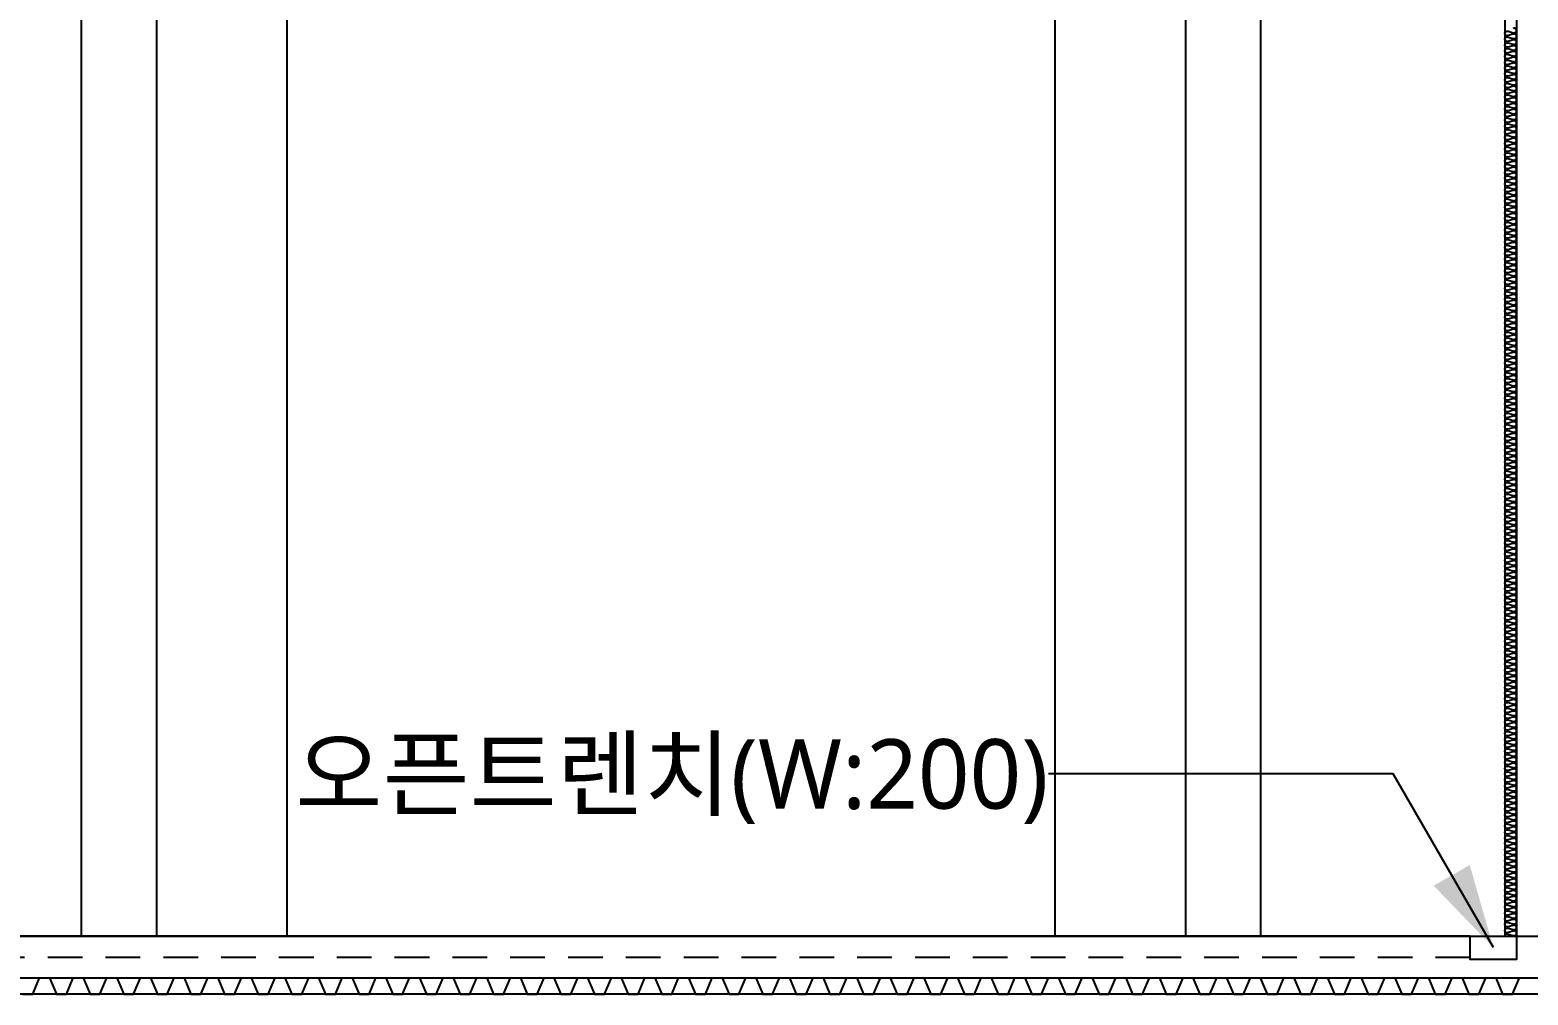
# Model space of a CAD drawing. Header units: millimetres. Extents: x 0 to 244676, y -5263 to 84354.
# Drawn here: x 159173 to 165650, y 58225 to 62394 of the extents above; entities that cross this region are included whole.
import ezdxf
from ezdxf.enums import TextEntityAlignment as Align

# ---------------------------------------------------------------- set-up
doc = ezdxf.new("R2010")
doc.units = ezdxf.units.MM
doc.header["$LTSCALE"] = 100
doc.header["$MEASUREMENT"] = 0
doc.linetypes.add('CENTER', pattern=[2, 1.25, -0.25, 0.25, -0.25])
doc.linetypes.add('HID', pattern=[2.5, 1.5, -1])
for name, color, linetype in [('251', 251, 'CONTINUOUS'), ('CEN(ST)', 1, 'CENTER'), ('CON', 2, 'CONTINUOUS'), ('ELE-6', 8, 'CONTINUOUS'), ('FIN', 8, 'CONTINUOUS'), ('FIN(패널-200글라스울)', 4, 'CONTINUOUS'), ('HAT-252', 252, 'CONTINUOUS'), ('INS', 5, 'BATTING'), ('LED', 7, 'CONTINUOUS'), ('TEXT(MIN)', 7, 'CONTINUOUS'), ('wire-meshes', 1, 'CONTINUOUS'), ('배수판', 5, 'CONTINUOUS')]:
    doc.layers.add(name, color=color, linetype=linetype)
doc.styles.add('나눔바른고딕', font='NanumBarunGothic.ttf')
doc.linetypes.add('BATTING', pattern='A,0.0001,-0.1,[134,ltypeshp.shx,S=0.1,R=0,X=-0.1,Y=0],-0.2,[134,ltypeshp.shx,S=0.1,R=180,X=0.1,Y=0],-0.1', length=0.4001)

msp = doc.modelspace()

# ---------------------------------------------------------------- hatches: boundary and pattern name
at = {"layer": 'HAT-252', "ltscale": 10000}
h = msp.add_hatch(dxfattribs=at)
h.set_pattern_fill('ANSI37', color=256, scale=3000)
edge = h.paths.add_edge_path()
edge.add_line((216500, 67229), (216500, 53009))
edge.add_line((216500, 53009), (143300, 53009))
edge.add_line((143300, 53009), (143300, 56569))
edge.add_line((143300, 56569), (153934.6, 56569))
edge.add_line((153934.6, 56569), (154685.2, 57869))
edge.add_line((154685.2, 57869), (180663, 57869))
edge.add_line((180663, 57869), (181240.4, 56869))
edge.add_line((181240.4, 56869), (195468.4, 56869))
edge.add_line((195468.4, 56869), (196565.4, 54969))
edge.add_line((196565.4, 54969), (198700, 54969))
edge.add_line((198700, 54969), (198700, 55029))
edge.add_line((198700, 55029), (198600, 55029))
edge.add_line((198600, 55029), (198600, 57229))
edge.add_line((198600, 57229), (198035, 57229))
edge.add_line((198035, 57229), (198035, 66544))
edge.add_line((198035, 66544), (199000, 66544))
edge.add_line((199000, 66544), (199000, 66579))
edge.add_line((199000, 66579), (200641, 66579))
edge.add_line((200641, 66579), (200641, 66573))
edge.add_line((200641, 66573), (200703, 66573))
edge.add_arc((200703, 66561), 12, 0, 90, ccw=False)
edge.add_line((200715, 66561), (200715, 65897))
edge.add_arc((200733, 65897), 18, 180, 270)
edge.add_line((200733, 65879), (200967, 65879))
edge.add_arc((200967, 65897), 18, 270, 360)
edge.add_line((200985, 65897), (200985, 66561))
edge.add_arc((200997, 66561), 12, 90, 180, ccw=False)
edge.add_line((200997, 66573), (201059, 66573))
edge.add_line((201059, 66573), (201059, 66579))
edge.add_line((201059, 66579), (203891, 66579))
edge.add_line((203891, 66579), (203891, 66573))
edge.add_line((203891, 66573), (203953, 66573))
edge.add_arc((203953, 66561), 12, 0, 90, ccw=False)
edge.add_line((203965, 66561), (203965, 65897))
edge.add_arc((203983, 65897), 18, 180, 270)
edge.add_line((203983, 65879), (204217, 65879))
edge.add_arc((204217, 65897), 18, 270, 360)
edge.add_line((204235, 65897), (204235, 66561))
edge.add_arc((204247, 66561), 12, 90, 180, ccw=False)
edge.add_line((204247, 66573), (204309, 66573))
edge.add_line((204309, 66573), (204309, 66579))
edge.add_line((204309, 66579), (207141, 66579))
edge.add_line((207141, 66579), (207141, 66573))
edge.add_line((207141, 66573), (207203, 66573))
edge.add_arc((207203, 66561), 12, 0, 90, ccw=False)
edge.add_line((207215, 66561), (207215, 65897))
edge.add_arc((207233, 65897), 18, 180, 270)
edge.add_line((207233, 65879), (207467, 65879))
edge.add_arc((207467, 65897), 18, 270, 360)
edge.add_line((207485, 65897), (207485, 66561))
edge.add_arc((207497, 66561), 12, 90, 180, ccw=False)
edge.add_line((207497, 66573), (207559, 66573))
edge.add_line((207559, 66573), (207559, 66579))
edge.add_line((207559, 66579), (210500, 66579))
edge.add_line((210500, 66579), (210500, 65979))
edge.add_line((210500, 65979), (210700, 65979))
edge.add_line((210700, 65979), (210700, 57229))
edge.add_line((210700, 57229), (207500, 57229))
edge.add_line((207500, 57229), (207500, 55029))
edge.add_line((207500, 55029), (207400, 55029))
edge.add_line((207400, 55029), (207400, 54969))
edge.add_line((207400, 54969), (211600, 54969))
edge.add_line((211600, 54969), (211600, 55029))
edge.add_line((211600, 55029), (211500, 55029))
edge.add_line((211500, 55029), (211500, 65929))
edge.add_line((211500, 65929), (211535, 65929))
edge.add_line((211535, 65929), (211535, 67229))
edge.add_line((211535, 67229), (216500, 67229))

# ---------------------------------------------------------------- linework, layer by layer
at = {"layer": '251', "ltscale": 0.5}
msp.add_line((165550, 66529), (165550, 58479), dxfattribs=at)
at = {"layer": 'CEN(ST)', "ltscale": 10000}
msp.add_line((142300, 58479), (216500, 58479), dxfattribs=at)
at = {"layer": 'CON', "ltscale": 0.1}
msp.add_line((181375, 58229), (153800, 58229), dxfattribs=at)
at = {"layer": 'ELE-6', "ltscale": 10000}
for p, q in [((159396.7, 58479), (159396.7, 65979)), ((159721.7, 58479), (159721.7, 65979)), ((160284.7, 58479), (160284.7, 65979)), ((163606, 58479), (163606, 65979)), ((164168.9, 65979), (164168.9, 58479)), ((164493.9, 65979), (164493.9, 58479))]:
    msp.add_line(p, q, dxfattribs=at)
at = {"layer": 'FIN'}
for points in [[(165400, 58479), (154000, 58479), (154000, 58379), (153800, 58379), (153800, 58479)], [(165600, 58479), (165600, 58379), (165400, 58379), (165400, 58479)], [(165600, 58479), (165800, 58479)], [(153800, 58299), (181375, 58299)]]:
    msp.add_lwpolyline(points, dxfattribs=at)
at = {"layer": 'FIN(패널-200글라스울)', "ltscale": 0.1}
msp.add_line((165600, 66579), (165600, 58479), dxfattribs=at)
at = {"layer": 'INS', "ltscale": 10000}
msp.add_lwpolyline([(165550, 58479, -0.524856), (165563.5, 58488.4), (165586.4, 58482.2, 1.449198), (165586.4, 58500.9), (165563.5, 58494.7, -0.524856), (165550, 58504, -0.524856), (165563.5, 58513.4), (165586.4, 58507.2, 1.449198), (165586.4, 58525.9), (165563.5, 58519.7, -0.524856), (165550, 58529, -0.524856), (165563.5, 58538.4), (165586.4, 58532.2, 1.449198), (165586.4, 58550.9), (165563.5, 58544.7, -0.524856), (165550, 58554, -0.524856), (165563.5, 58563.4), (165586.4, 58557.2, 1.449198), (165586.4, 58575.9), (165563.5, 58569.7, -0.524856), (165550, 58579, -0.524856), (165563.5, 58588.4), (165586.4, 58582.2, 1.449198), (165586.4, 58600.9), (165563.5, 58594.7, -0.524856), (165550, 58604, -0.524856), (165563.5, 58613.4), (165586.4, 58607.2, 1.449198), (165586.4, 58625.9), (165563.5, 58619.7, -0.524856), (165550, 58629, -0.524856), (165563.5, 58638.4), (165586.4, 58632.2, 1.449198), (165586.4, 58650.9), (165563.5, 58644.7, -0.524856), (165550, 58654, -0.524856), (165563.5, 58663.4), (165586.4, 58657.2, 1.449198), (165586.4, 58675.9), (165563.5, 58669.7, -0.524856), (165550, 58679, -0.524856), (165563.5, 58688.4), (165586.4, 58682.2, 1.449198), (165586.4, 58700.9), (165563.5, 58694.7, -0.524856), (165550, 58704, -0.524856), (165563.5, 58713.4), (165586.4, 58707.2, 1.449198), (165586.4, 58725.9), (165563.5, 58719.7, -0.524856), (165550, 58729, -0.524856), (165563.5, 58738.4), (165586.4, 58732.2, 1.449198), (165586.4, 58750.9), (165563.5, 58744.7, -0.524856), (165550, 58754, -0.524856), (165563.5, 58763.4), (165586.4, 58757.2, 1.449198), (165586.4, 58775.9), (165563.5, 58769.7, -0.524856), (165550, 58779, -0.524856), (165563.5, 58788.4), (165586.4, 58782.2, 1.449198), (165586.4, 58800.9), (165563.5, 58794.7, -0.524856), (165550, 58804, -0.524856), (165563.5, 58813.4), (165586.4, 58807.2, 1.449198), (165586.4, 58825.9), (165563.5, 58819.7, -0.524856), (165550, 58829, -0.524856), (165563.5, 58838.4), (165586.4, 58832.2, 1.449198), (165586.4, 58850.9), (165563.5, 58844.7, -0.524856), (165550, 58854, -0.524856), (165563.5, 58863.4), (165586.4, 58857.2, 1.449198), (165586.4, 58875.9), (165563.5, 58869.7, -0.524856), (165550, 58879, -0.524856), (165563.5, 58888.4), (165586.4, 58882.2, 1.449198), (165586.4, 58900.9), (165563.5, 58894.7, -0.524856), (165550, 58904, -0.524856), (165563.5, 58913.4), (165586.4, 58907.2, 1.449198), (165586.4, 58925.9), (165563.5, 58919.7, -0.524856), (165550, 58929, -0.524856), (165563.5, 58938.4), (165586.4, 58932.2, 1.449198), (165586.4, 58950.9), (165563.5, 58944.7, -0.524856), (165550, 58954, -0.524856), (165563.5, 58963.4), (165586.4, 58957.2, 1.449198), (165586.4, 58975.9), (165563.5, 58969.7, -0.524856), (165550, 58979, -0.524856), (165563.5, 58988.4), (165586.4, 58982.2, 1.449198), (165586.4, 59000.9), (165563.5, 58994.7, -0.524856), (165550, 59004, -0.524856), (165563.5, 59013.4), (165586.4, 59007.2, 1.449198), (165586.4, 59025.9), (165563.5, 59019.7, -0.524856), (165550, 59029, -0.524856), (165563.5, 59038.4), (165586.4, 59032.2, 1.449198), (165586.4, 59050.9), (165563.5, 59044.7, -0.524856), (165550, 59054, -0.524856), (165563.5, 59063.4), (165586.4, 59057.2, 1.449198), (165586.4, 59075.9), (165563.5, 59069.7, -0.524856), (165550, 59079, -0.524856), (165563.5, 59088.4), (165586.4, 59082.2, 1.449198), (165586.4, 59100.9), (165563.5, 59094.7, -0.524856), (165550, 59104, -0.524856), (165563.5, 59113.4), (165586.4, 59107.2, 1.449198), (165586.4, 59125.9), (165563.5, 59119.7, -0.524856), (165550, 59129, -0.524856), (165563.5, 59138.4), (165586.4, 59132.2, 1.449198), (165586.4, 59150.9), (165563.5, 59144.7, -0.524856), (165550, 59154, -0.524856), (165563.5, 59163.4), (165586.4, 59157.2, 1.449198), (165586.4, 59175.9), (165563.5, 59169.7, -0.524856), (165550, 59179, -0.524856), (165563.5, 59188.4), (165586.4, 59182.2, 1.449198), (165586.4, 59200.9), (165563.5, 59194.7, -0.524856), (165550, 59204, -0.524856), (165563.5, 59213.4), (165586.4, 59207.2, 1.449198), (165586.4, 59225.9), (165563.5, 59219.7, -0.524856), (165550, 59229, -0.524856), (165563.5, 59238.4), (165586.4, 59232.2, 1.449198), (165586.4, 59250.9), (165563.5, 59244.7, -0.524856), (165550, 59254, -0.524856), (165563.5, 59263.4), (165586.4, 59257.2, 1.449198), (165586.4, 59275.9), (165563.5, 59269.7, -0.524856), (165550, 59279, -0.524856), (165563.5, 59288.4), (165586.4, 59282.2, 1.449198), (165586.4, 59300.9), (165563.5, 59294.7, -0.524856), (165550, 59304, -0.524856), (165563.5, 59313.4), (165586.4, 59307.2, 1.449198), (165586.4, 59325.9), (165563.5, 59319.7, -0.524856), (165550, 59329, -0.524856), (165563.5, 59338.4), (165586.4, 59332.2, 1.449198), (165586.4, 59350.9), (165563.5, 59344.7, -0.524856), (165550, 59354, -0.524856), (165563.5, 59363.4), (165586.4, 59357.2, 1.449198), (165586.4, 59375.9), (165563.5, 59369.7, -0.524856), (165550, 59379, -0.524856), (165563.5, 59388.4), (165586.4, 59382.2, 1.449198), (165586.4, 59400.9), (165563.5, 59394.7, -0.524856), (165550, 59404, -0.524856), (165563.5, 59413.4), (165586.4, 59407.2, 1.449198), (165586.4, 59425.9), (165563.5, 59419.7, -0.524856), (165550, 59429, -0.524856), (165563.5, 59438.4), (165586.4, 59432.2, 1.449198), (165586.4, 59450.9), (165563.5, 59444.7, -0.524856), (165550, 59454, -0.524856), (165563.5, 59463.4), (165586.4, 59457.2, 1.449198), (165586.4, 59475.9), (165563.5, 59469.7, -0.524856), (165550, 59479, -0.524856), (165563.5, 59488.4), (165586.4, 59482.2, 1.449198), (165586.4, 59500.9), (165563.5, 59494.7, -0.524856), (165550, 59504, -0.524856), (165563.5, 59513.4), (165586.4, 59507.2, 1.449198), (165586.4, 59525.9), (165563.5, 59519.7, -0.524856), (165550, 59529, -0.524856), (165563.5, 59538.4), (165586.4, 59532.2, 1.449198), (165586.4, 59550.9), (165563.5, 59544.7, -0.524856), (165550, 59554, -0.524856), (165563.5, 59563.4), (165586.4, 59557.2, 1.449198), (165586.4, 59575.9), (165563.5, 59569.7, -0.524856), (165550, 59579, -0.524856), (165563.5, 59588.4), (165586.4, 59582.2, 1.449198), (165586.4, 59600.9), (165563.5, 59594.7, -0.524856), (165550, 59604, -0.524856), (165563.5, 59613.4), (165586.4, 59607.2, 1.449198), (165586.4, 59625.9), (165563.5, 59619.7, -0.524856), (165550, 59629, -0.524856), (165563.5, 59638.4), (165586.4, 59632.2, 1.449198), (165586.4, 59650.9), (165563.5, 59644.7, -0.524856), (165550, 59654, -0.524856), (165563.5, 59663.4), (165586.4, 59657.2, 1.449198), (165586.4, 59675.9), (165563.5, 59669.7, -0.524856), (165550, 59679, -0.524856), (165563.5, 59688.4), (165586.4, 59682.2, 1.449198), (165586.4, 59700.9), (165563.5, 59694.7, -0.524856), (165550, 59704, -0.524856), (165563.5, 59713.4), (165586.4, 59707.2, 1.449198), (165586.4, 59725.9), (165563.5, 59719.7, -0.524856), (165550, 59729, -0.524856), (165563.5, 59738.4), (165586.4, 59732.2, 1.449198), (165586.4, 59750.9), (165563.5, 59744.7, -0.524856), (165550, 59754, -0.524856), (165563.5, 59763.4), (165586.4, 59757.2, 1.449198), (165586.4, 59775.9), (165563.5, 59769.7, -0.524856), (165550, 59779, -0.524856), (165563.5, 59788.4), (165586.4, 59782.2, 1.449198), (165586.4, 59800.9), (165563.5, 59794.7, -0.524856), (165550, 59804, -0.524856), (165563.5, 59813.4), (165586.4, 59807.2, 1.449198), (165586.4, 59825.9), (165563.5, 59819.7, -0.524856), (165550, 59829, -0.524856), (165563.5, 59838.4), (165586.4, 59832.2, 1.449198), (165586.4, 59850.9), (165563.5, 59844.7, -0.524856), (165550, 59854, -0.524856), (165563.5, 59863.4), (165586.4, 59857.2, 1.449198), (165586.4, 59875.9), (165563.5, 59869.7, -0.524856), (165550, 59879, -0.524856), (165563.5, 59888.4), (165586.4, 59882.2, 1.449198), (165586.4, 59900.9), (165563.5, 59894.7, -0.524856), (165550, 59904, -0.524856), (165563.5, 59913.4), (165586.4, 59907.2, 1.449198), (165586.4, 59925.9), (165563.5, 59919.7, -0.524856), (165550, 59929, -0.524856), (165563.5, 59938.4), (165586.4, 59932.2, 1.449198), (165586.4, 59950.9), (165563.5, 59944.7, -0.524856), (165550, 59954, -0.524856), (165563.5, 59963.4), (165586.4, 59957.2, 1.449198), (165586.4, 59975.9), (165563.5, 59969.7, -0.524856), (165550, 59979, -0.524856), (165563.5, 59988.4), (165586.4, 59982.2, 1.449198), (165586.4, 60000.9), (165563.5, 59994.7, -0.524856), (165550, 60004, -0.524856), (165563.5, 60013.4), (165586.4, 60007.2, 1.449198), (165586.4, 60025.9), (165563.5, 60019.7, -0.524856), (165550, 60029, -0.524856), (165563.5, 60038.4), (165586.4, 60032.2, 1.449198), (165586.4, 60050.9), (165563.5, 60044.7, -0.524856), (165550, 60054, -0.524856), (165563.5, 60063.4), (165586.4, 60057.2, 1.449198), (165586.4, 60075.9), (165563.5, 60069.7, -0.524856), (165550, 60079, -0.524856), (165563.5, 60088.4), (165586.4, 60082.2, 1.449198), (165586.4, 60100.9), (165563.5, 60094.7, -0.524856), (165550, 60104, -0.524856), (165563.5, 60113.4), (165586.4, 60107.2, 1.449198), (165586.4, 60125.9), (165563.5, 60119.7, -0.524856), (165550, 60129, -0.524856), (165563.5, 60138.4), (165586.4, 60132.2, 1.449198), (165586.4, 60150.9), (165563.5, 60144.7, -0.524856), (165550, 60154, -0.524856), (165563.5, 60163.4), (165586.4, 60157.2, 1.449198), (165586.4, 60175.9), (165563.5, 60169.7, -0.524856), (165550, 60179, -0.524856), (165563.5, 60188.4), (165586.4, 60182.2, 1.449198), (165586.4, 60200.9), (165563.5, 60194.7, -0.524856), (165550, 60204, -0.524856), (165563.5, 60213.4), (165586.4, 60207.2, 1.449198), (165586.4, 60225.9), (165563.5, 60219.7, -0.524856), (165550, 60229, -0.524856), (165563.5, 60238.4), (165586.4, 60232.2, 1.449198), (165586.4, 60250.9), (165563.5, 60244.7, -0.524856), (165550, 60254, -0.524856), (165563.5, 60263.4), (165586.4, 60257.2, 1.449198), (165586.4, 60275.9), (165563.5, 60269.7, -0.524856), (165550, 60279, -0.524856), (165563.5, 60288.4), (165586.4, 60282.2, 1.449198), (165586.4, 60300.9), (165563.5, 60294.7, -0.524856), (165550, 60304, -0.524856), (165563.5, 60313.4), (165586.4, 60307.2, 1.449198), (165586.4, 60325.9), (165563.5, 60319.7, -0.524856), (165550, 60329, -0.524856), (165563.5, 60338.4), (165586.4, 60332.2, 1.449198), (165586.4, 60350.9), (165563.5, 60344.7, -0.524856), (165550, 60354, -0.524856), (165563.5, 60363.4), (165586.4, 60357.2, 1.449198), (165586.4, 60375.9), (165563.5, 60369.7, -0.524856), (165550, 60379, -0.524856), (165563.5, 60388.4), (165586.4, 60382.2, 1.449198), (165586.4, 60400.9), (165563.5, 60394.7, -0.524856), (165550, 60404, -0.524856), (165563.5, 60413.4), (165586.4, 60407.2, 1.449198), (165586.4, 60425.9), (165563.5, 60419.7, -0.524856), (165550, 60429, -0.524856), (165563.5, 60438.4), (165586.4, 60432.2, 1.449198), (165586.4, 60450.9), (165563.5, 60444.7, -0.524856), (165550, 60454, -0.524856), (165563.5, 60463.4), (165586.4, 60457.2, 1.449198), (165586.4, 60475.9), (165563.5, 60469.7, -0.524856), (165550, 60479, -0.524856), (165563.5, 60488.4), (165586.4, 60482.2, 1.449198), (165586.4, 60500.9), (165563.5, 60494.7, -0.524856), (165550, 60504, -0.524856), (165563.5, 60513.4), (165586.4, 60507.2, 1.449198), (165586.4, 60525.9), (165563.5, 60519.7, -0.524856), (165550, 60529, -0.524856), (165563.5, 60538.4), (165586.4, 60532.2, 1.449198), (165586.4, 60550.9), (165563.5, 60544.7, -0.524856), (165550, 60554, -0.524856), (165563.5, 60563.4), (165586.4, 60557.2, 1.449198), (165586.4, 60575.9), (165563.5, 60569.7, -0.524856), (165550, 60579, -0.524856), (165563.5, 60588.4), (165586.4, 60582.2, 1.449198), (165586.4, 60600.9), (165563.5, 60594.7, -0.524856), (165550, 60604, -0.524856), (165563.5, 60613.4), (165586.4, 60607.2, 1.449198), (165586.4, 60625.9), (165563.5, 60619.7, -0.524856), (165550, 60629, -0.524856), (165563.5, 60638.4), (165586.4, 60632.2, 1.449198), (165586.4, 60650.9), (165563.5, 60644.7, -0.524856), (165550, 60654, -0.524856), (165563.5, 60663.4), (165586.4, 60657.2, 1.449198), (165586.4, 60675.9), (165563.5, 60669.7, -0.524856), (165550, 60679, -0.524856), (165563.5, 60688.4), (165586.4, 60682.2, 1.449198), (165586.4, 60700.9), (165563.5, 60694.7, -0.524856), (165550, 60704, -0.524856), (165563.5, 60713.4), (165586.4, 60707.2, 1.449198), (165586.4, 60725.9), (165563.5, 60719.7, -0.524856), (165550, 60729, -0.524856), (165563.5, 60738.4), (165586.4, 60732.2, 1.449198), (165586.4, 60750.9), (165563.5, 60744.7, -0.524856), (165550, 60754, -0.524856), (165563.5, 60763.4), (165586.4, 60757.2, 1.449198), (165586.4, 60775.9), (165563.5, 60769.7, -0.524856), (165550, 60779, -0.524856), (165563.5, 60788.4), (165586.4, 60782.2, 1.449198), (165586.4, 60800.9), (165563.5, 60794.7, -0.524856), (165550, 60804, -0.524856), (165563.5, 60813.4), (165586.4, 60807.2, 1.449198), (165586.4, 60825.9), (165563.5, 60819.7, -0.524856), (165550, 60829, -0.524856), (165563.5, 60838.4), (165586.4, 60832.2, 1.449198), (165586.4, 60850.9), (165563.5, 60844.7, -0.524856), (165550, 60854, -0.524856), (165563.5, 60863.4), (165586.4, 60857.2, 1.449198), (165586.4, 60875.9), (165563.5, 60869.7, -0.524856), (165550, 60879, -0.524856), (165563.5, 60888.4), (165586.4, 60882.2, 1.449198), (165586.4, 60900.9), (165563.5, 60894.7, -0.524856), (165550, 60904, -0.524856), (165563.5, 60913.4), (165586.4, 60907.2, 1.449198), (165586.4, 60925.9), (165563.5, 60919.7, -0.524856), (165550, 60929, -0.524856), (165563.5, 60938.4), (165586.4, 60932.2, 1.449198), (165586.4, 60950.9), (165563.5, 60944.7, -0.524856), (165550, 60954, -0.524856), (165563.5, 60963.4), (165586.4, 60957.2, 1.449198), (165586.4, 60975.9), (165563.5, 60969.7, -0.524856), (165550, 60979, -0.524856), (165563.5, 60988.4), (165586.4, 60982.2, 1.449198), (165586.4, 61000.9), (165563.5, 60994.7, -0.524856), (165550, 61004, -0.524856), (165563.5, 61013.4), (165586.4, 61007.2, 1.449198), (165586.4, 61025.9), (165563.5, 61019.7, -0.524856), (165550, 61029, -0.524856), (165563.5, 61038.4), (165586.4, 61032.2, 1.449198), (165586.4, 61050.9), (165563.5, 61044.7, -0.524856), (165550, 61054, -0.524856), (165563.5, 61063.4), (165586.4, 61057.2, 1.449198), (165586.4, 61075.9), (165563.5, 61069.7, -0.524856), (165550, 61079, -0.524856), (165563.5, 61088.4), (165586.4, 61082.2, 1.449198), (165586.4, 61100.9), (165563.5, 61094.7, -0.524856), (165550, 61104, -0.524856), (165563.5, 61113.4), (165586.4, 61107.2, 1.449198), (165586.4, 61125.9), (165563.5, 61119.7, -0.524856), (165550, 61129, -0.524856), (165563.5, 61138.4), (165586.4, 61132.2, 1.449198), (165586.4, 61150.9), (165563.5, 61144.7, -0.524856), (165550, 61154, -0.524856), (165563.5, 61163.4), (165586.4, 61157.2, 1.449198), (165586.4, 61175.9), (165563.5, 61169.7, -0.524856), (165550, 61179, -0.524856), (165563.5, 61188.4), (165586.4, 61182.2, 1.449198), (165586.4, 61200.9), (165563.5, 61194.7, -0.524856), (165550, 61204, -0.524856), (165563.5, 61213.4), (165586.4, 61207.2, 1.449198), (165586.4, 61225.9), (165563.5, 61219.7, -0.524856), (165550, 61229, -0.524856), (165563.5, 61238.4), (165586.4, 61232.2, 1.449198), (165586.4, 61250.9), (165563.5, 61244.7, -0.524856), (165550, 61254, -0.524856), (165563.5, 61263.4), (165586.4, 61257.2, 1.449198), (165586.4, 61275.9), (165563.5, 61269.7, -0.524856), (165550, 61279, -0.524856), (165563.5, 61288.4), (165586.4, 61282.2, 1.449198), (165586.4, 61300.9), (165563.5, 61294.7, -0.524856), (165550, 61304, -0.524856), (165563.5, 61313.4), (165586.4, 61307.2, 1.449198), (165586.4, 61325.9), (165563.5, 61319.7, -0.524856), (165550, 61329, -0.524856), (165563.5, 61338.4), (165586.4, 61332.2, 1.449198), (165586.4, 61350.9), (165563.5, 61344.7, -0.524856), (165550, 61354, -0.524856), (165563.5, 61363.4), (165586.4, 61357.2, 1.449198), (165586.4, 61375.9), (165563.5, 61369.7, -0.524856), (165550, 61379, -0.524856), (165563.5, 61388.4), (165586.4, 61382.2, 1.449198), (165586.4, 61400.9), (165563.5, 61394.7, -0.524856), (165550, 61404, -0.524856), (165563.5, 61413.4), (165586.4, 61407.2, 1.449198), (165586.4, 61425.9), (165563.5, 61419.7, -0.524856), (165550, 61429, -0.524856), (165563.5, 61438.4), (165586.4, 61432.2, 1.449198), (165586.4, 61450.9), (165563.5, 61444.7, -0.524856), (165550, 61454, -0.524856), (165563.5, 61463.4), (165586.4, 61457.2, 1.449198), (165586.4, 61475.9), (165563.5, 61469.7, -0.524856), (165550, 61479, -0.524856), (165563.5, 61488.4), (165586.4, 61482.2, 1.449198), (165586.4, 61500.9), (165563.5, 61494.7, -0.524856), (165550, 61504, -0.524856), (165563.5, 61513.4), (165586.4, 61507.2, 1.449198), (165586.4, 61525.9), (165563.5, 61519.7, -0.524856), (165550, 61529, -0.524856), (165563.5, 61538.4), (165586.4, 61532.2, 1.449198), (165586.4, 61550.9), (165563.5, 61544.7, -0.524856), (165550, 61554, -0.524856), (165563.5, 61563.4), (165586.4, 61557.2, 1.449198), (165586.4, 61575.9), (165563.5, 61569.7, -0.524856), (165550, 61579, -0.524856), (165563.5, 61588.4), (165586.4, 61582.2, 1.449198), (165586.4, 61600.9), (165563.5, 61594.7, -0.524856), (165550, 61604, -0.524856), (165563.5, 61613.4), (165586.4, 61607.2, 1.449198), (165586.4, 61625.9), (165563.5, 61619.7, -0.524856), (165550, 61629, -0.524856), (165563.5, 61638.4), (165586.4, 61632.2, 1.449198), (165586.4, 61650.9), (165563.5, 61644.7, -0.524856), (165550, 61654, -0.524856), (165563.5, 61663.4), (165586.4, 61657.2, 1.449198), (165586.4, 61675.9), (165563.5, 61669.7, -0.524856), (165550, 61679, -0.524856), (165563.5, 61688.4), (165586.4, 61682.2, 1.449198), (165586.4, 61700.9), (165563.5, 61694.7, -0.524856), (165550, 61704, -0.524856), (165563.5, 61713.4), (165586.4, 61707.2, 1.449198), (165586.4, 61725.9), (165563.5, 61719.7, -0.524856), (165550, 61729, -0.524856), (165563.5, 61738.4), (165586.4, 61732.2, 1.449198), (165586.4, 61750.9), (165563.5, 61744.7, -0.524856), (165550, 61754, -0.524856), (165563.5, 61763.4), (165586.4, 61757.2, 1.449198), (165586.4, 61775.9), (165563.5, 61769.7, -0.524856), (165550, 61779, -0.524856), (165563.5, 61788.4), (165586.4, 61782.2, 1.449198), (165586.4, 61800.9), (165563.5, 61794.7, -0.524856), (165550, 61804, -0.524856), (165563.5, 61813.4), (165586.4, 61807.2, 1.449198), (165586.4, 61825.9), (165563.5, 61819.7, -0.524856), (165550, 61829, -0.524856), (165563.5, 61838.4), (165586.4, 61832.2, 1.449198), (165586.4, 61850.9), (165563.5, 61844.7, -0.524856), (165550, 61854, -0.524856), (165563.5, 61863.4), (165586.4, 61857.2, 1.449198), (165586.4, 61875.9), (165563.5, 61869.7, -0.524856), (165550, 61879, -0.524856), (165563.5, 61888.4), (165586.4, 61882.2, 1.449198), (165586.4, 61900.9), (165563.5, 61894.7, -0.524856), (165550, 61904, -0.524856), (165563.5, 61913.4), (165586.4, 61907.2, 1.449198), (165586.4, 61925.9), (165563.5, 61919.7, -0.524856), (165550, 61929, -0.524856), (165563.5, 61938.4), (165586.4, 61932.2, 1.449198), (165586.4, 61950.9), (165563.5, 61944.7, -0.524856), (165550, 61954, -0.524856), (165563.5, 61963.4), (165586.4, 61957.2, 1.449198), (165586.4, 61975.9), (165563.5, 61969.7, -0.524856), (165550, 61979, -0.524856), (165563.5, 61988.4), (165586.4, 61982.2, 1.449198), (165586.4, 62000.9), (165563.5, 61994.7, -0.524856), (165550, 62004, -0.524856), (165563.5, 62013.4), (165586.4, 62007.2, 1.449198), (165586.4, 62025.9), (165563.5, 62019.7, -0.524856), (165550, 62029, -0.524856), (165563.5, 62038.4), (165586.4, 62032.2, 1.449198), (165586.4, 62050.9), (165563.5, 62044.7, -0.524856), (165550, 62054, -0.524856), (165563.5, 62063.4), (165586.4, 62057.2, 1.449198), (165586.4, 62075.9), (165563.5, 62069.7, -0.524856), (165550, 62079, -0.524856), (165563.5, 62088.4), (165586.4, 62082.2, 1.449198), (165586.4, 62100.9), (165563.5, 62094.7, -0.524856), (165550, 62104, -0.524856), (165563.5, 62113.4), (165586.4, 62107.2, 1.449198), (165586.4, 62125.9), (165563.5, 62119.7, -0.524856), (165550, 62129, -0.524856), (165563.5, 62138.4), (165586.4, 62132.2, 1.449198), (165586.4, 62150.9), (165563.5, 62144.7, -0.524856), (165550, 62154, -0.524856), (165563.5, 62163.4), (165586.4, 62157.2, 1.449198), (165586.4, 62175.9), (165563.5, 62169.7, -0.524856), (165550, 62179, -0.524856), (165563.5, 62188.4), (165586.4, 62182.2, 1.449198), (165586.4, 62200.9), (165563.5, 62194.7, -0.524856), (165550, 62204, -0.524856), (165563.5, 62213.4), (165586.4, 62207.2, 1.449198), (165586.4, 62225.9), (165563.5, 62219.7, -0.524856), (165550, 62229, -0.524856), (165563.5, 62238.4), (165586.4, 62232.2, 1.449198), (165586.4, 62250.9), (165563.5, 62244.7, -0.524856), (165550, 62254, -0.524856), (165563.5, 62263.4), (165586.4, 62257.2, 1.449198), (165586.4, 62275.9), (165563.5, 62269.7, -0.524856), (165550, 62279, -0.524856), (165563.5, 62288.4), (165586.4, 62282.2, 1.449198), (165586.4, 62300.9), (165563.5, 62294.7, -0.524856), (165550, 62304, -0.524856), (165563.5, 62313.4), (165586.4, 62307.2, 1.449198), (165586.4, 62325.9), (165563.5, 62319.7, -0.524856), (165550, 62329, -0.524856), (165563.5, 62338.4), (165586.4, 62332.2, 1.449198), (165586.4, 62350.9), (165563.5, 62344.7, -0.524856), (165550, 62354, -0.524856), (165563.5, 62363.4), (165586.4, 62357.2, 1.449198), (165586.4, 62375.9), (165563.5, 62369.7, -0.524856), (165550, 62379, -0.524856), (165563.5, 62388.4), (165586.4, 62382.2, 1.449198), (165586.4, 62400.9)], format="xyb", dxfattribs=at)
msp.add_lwpolyline([(165550, 58479), (165600, 58479)], dxfattribs=at)
at = {"layer": 'LED'}
msp.add_lwpolyline([(165500, 58430.1), (165067, 59180.1), (163576.5, 59180.1)], dxfattribs=at)
msp.add_solid([(165500, 58430.1), (165397.9, 58786.8), (165242.1, 58696.8)], dxfattribs=at)
at = {"layer": 'wire-meshes', "linetype": 'HID'}
msp.add_lwpolyline([(154000, 58389), (165400, 58389)], dxfattribs=at)
at = {"layer": '배수판'}
msp.add_lwpolyline([(159142.5, 58229), (159185.2, 58229), (159215.2, 58299), (159257.9, 58299), (159287.9, 58229), (159330.6, 58229), (159360.6, 58299), (159403.3, 58299), (159433.3, 58229), (159476, 58229), (159506, 58299), (159548.7, 58299), (159578.7, 58229), (159621.4, 58229), (159651.4, 58299), (159694.1, 58299), (159724.1, 58229), (159766.8, 58229), (159796.8, 58299), (159839.5, 58299), (159869.5, 58229), (159912.2, 58229), (159942.2, 58299), (159984.9, 58299), (160014.9, 58229), (160057.6, 58229), (160087.5, 58299), (160130.3, 58299), (160160.2, 58229), (160203, 58229), (160232.9, 58299), (160275.7, 58299), (160305.6, 58229), (160348.4, 58229), (160378.3, 58299), (160421.1, 58299), (160451, 58229), (160493.8, 58229), (160523.7, 58299), (160566.5, 58299), (160596.4, 58229), (160639.2, 58229), (160669.1, 58299), (160711.9, 58299), (160741.8, 58229), (160784.6, 58229), (160814.5, 58299), (160857.3, 58299), (160887.2, 58229), (160930, 58229), (160959.9, 58299), (161002.7, 58299), (161032.6, 58229), (161075.4, 58229), (161105.3, 58299), (161148.1, 58299), (161178, 58229), (161220.8, 58229), (161250.7, 58299), (161293.5, 58299), (161323.4, 58229), (161366.2, 58229), (161396.1, 58299), (161438.9, 58299), (161468.8, 58229), (161511.6, 58229), (161541.5, 58299), (161584.3, 58299), (161614.2, 58229), (161657, 58229), (161686.9, 58299), (161729.7, 58299), (161759.6, 58229), (161802.4, 58229), (161832.3, 58299), (161875.1, 58299), (161905, 58229), (161947.8, 58229), (161977.7, 58299), (162020.5, 58299), (162050.4, 58229), (162093.2, 58229), (162123.1, 58299), (162165.9, 58299), (162195.8, 58229), (162238.6, 58229), (162268.5, 58299), (162311.3, 58299), (162341.2, 58229), (162384, 58229), (162413.9, 58299), (162456.7, 58299), (162486.6, 58229), (162529.4, 58229), (162559.3, 58299), (162602.1, 58299), (162632, 58229), (162674.8, 58229), (162704.7, 58299), (162747.5, 58299), (162777.4, 58229), (162820.2, 58229), (162850.1, 58299), (162892.9, 58299), (162922.8, 58229), (162965.6, 58229), (162995.5, 58299), (163038.3, 58299), (163068.2, 58229), (163111, 58229), (163140.9, 58299), (163183.7, 58299), (163213.6, 58229), (163256.4, 58229), (163286.3, 58299), (163329.1, 58299), (163359, 58229), (163401.8, 58229), (163431.7, 58299), (163474.5, 58299), (163504.4, 58229), (163547.2, 58229), (163577.1, 58299), (163619.9, 58299), (163649.8, 58229), (163692.6, 58229), (163722.5, 58299), (163765.3, 58299), (163795.2, 58229), (163838, 58229), (163867.9, 58299), (163910.7, 58299), (163940.6, 58229), (163983.4, 58229), (164013.3, 58299), (164056.1, 58299), (164086, 58229), (164128.8, 58229), (164158.7, 58299), (164201.5, 58299), (164231.4, 58229), (164274.2, 58229), (164304.1, 58299), (164346.9, 58299), (164376.8, 58229), (164419.6, 58229), (164449.5, 58299), (164492.3, 58299), (164522.2, 58229), (164565, 58229), (164594.9, 58299), (164637.7, 58299), (164667.6, 58229), (164710.4, 58229), (164740.3, 58299), (164783.1, 58299), (164813, 58229), (164855.8, 58229), (164885.7, 58299), (164928.5, 58299), (164958.4, 58229), (165001.2, 58229), (165031.1, 58299), (165073.9, 58299), (165103.8, 58229), (165146.6, 58229), (165176.5, 58299), (165219.3, 58299), (165249.2, 58229), (165292, 58229), (165321.9, 58299), (165364.7, 58299), (165394.6, 58229), (165437.4, 58229), (165467.3, 58299), (165510.1, 58299), (165540, 58229), (165582.8, 58229), (165612.7, 58299), (165655.5, 58299)], dxfattribs=at)

# ---------------------------------------------------------------- texts
at = {"layer": 'TEXT(MIN)', "style": '나눔바른고딕'}
msp.add_text('오픈트렌치(W:200)', height=300, dxfattribs=at).set_placement((163576.5, 59180.1), align=Align.MIDDLE_RIGHT)

doc.saveas('drawing.dxf')
